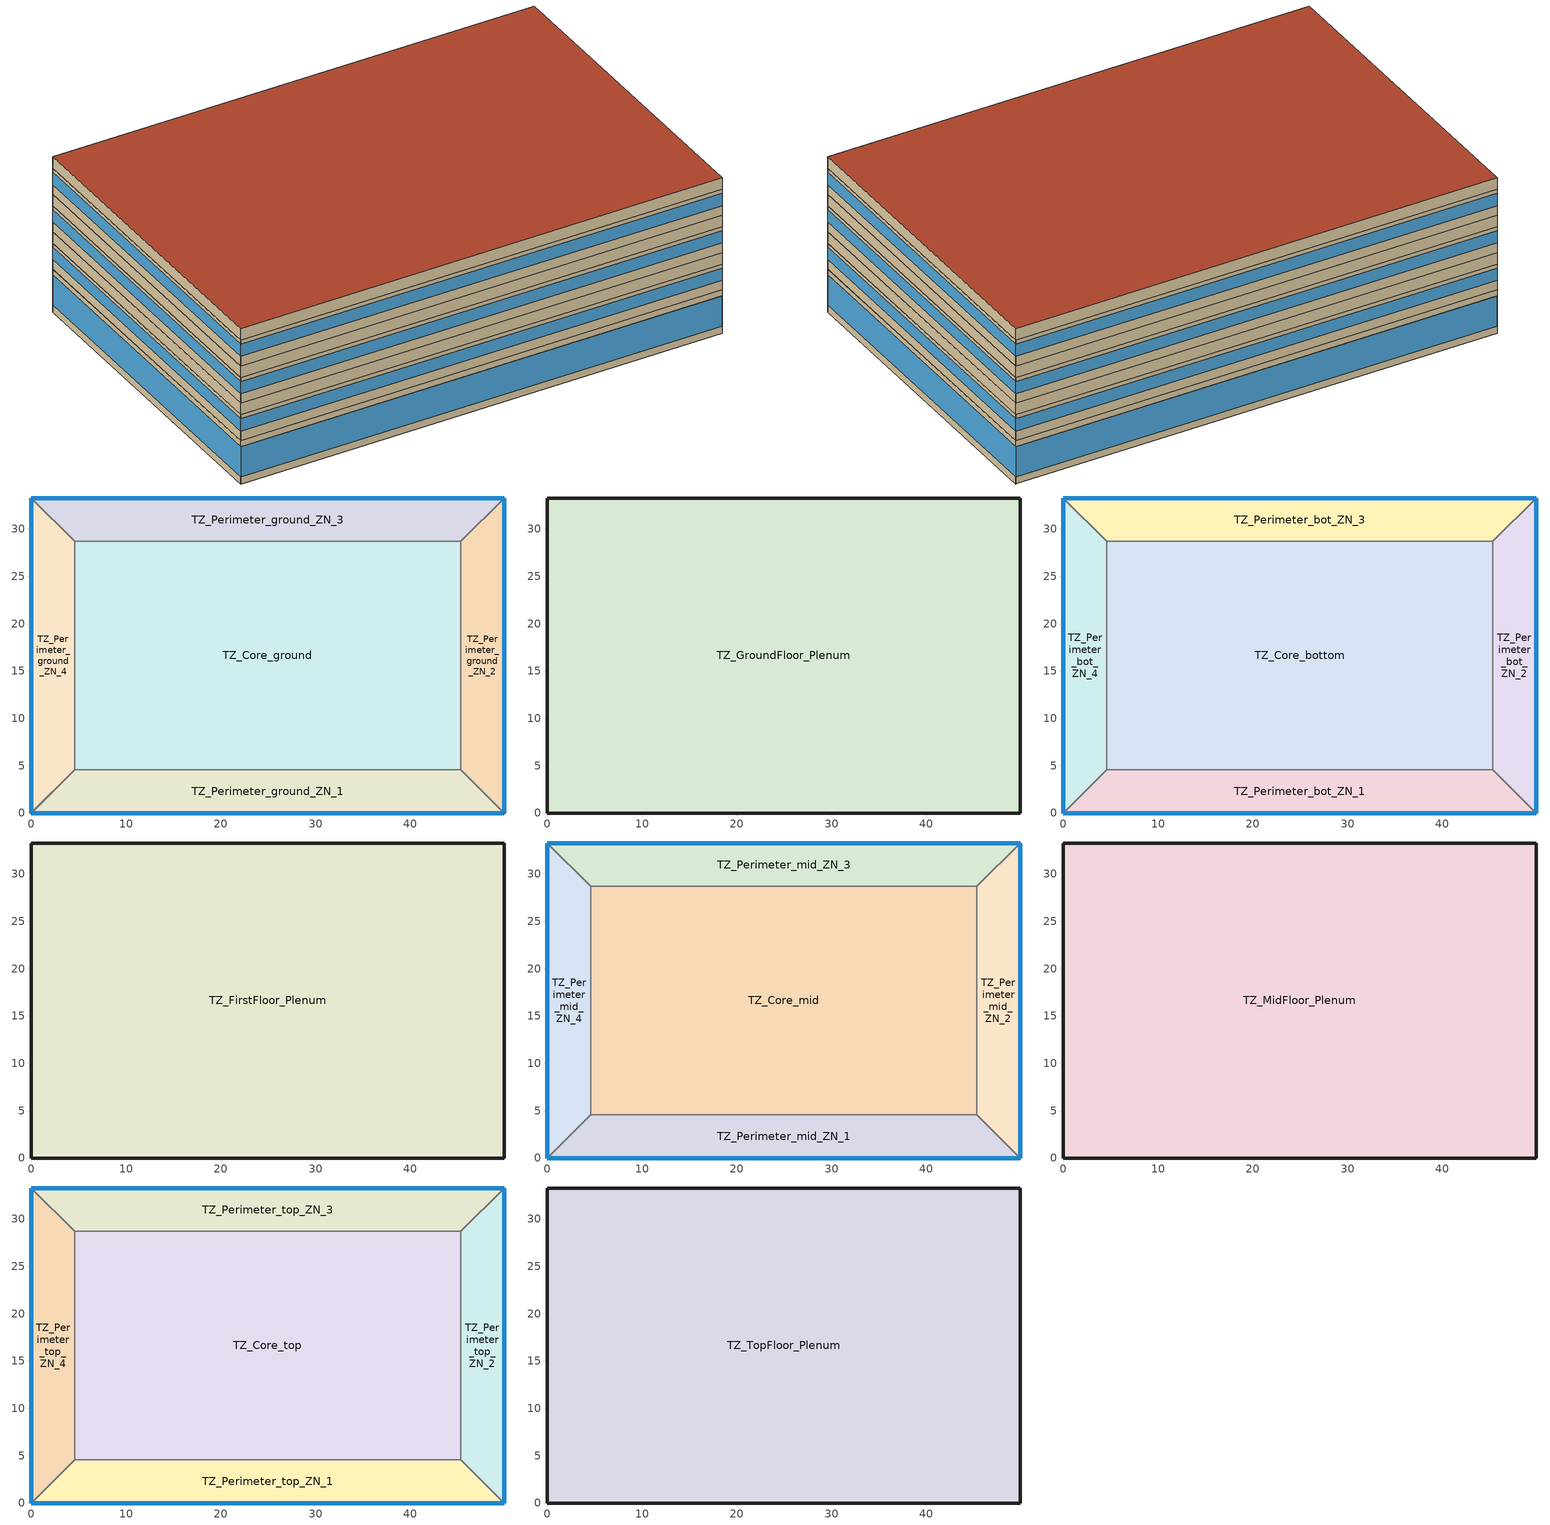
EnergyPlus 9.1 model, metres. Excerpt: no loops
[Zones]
TZ_Core_ground
 floor ground (Typical Insulated Carpeted 8in Slab Floor): 45.34,28.7 45.34,4.57 4.57,4.57 4.57,28.7 z0
 wall to TZ_Perimeter_ground_ZN_3 (Typical Interior Wall): 45.34,28.7 4.57,28.7 z0:3.96
 wall to TZ_Perimeter_ground_ZN_2 (Typical Interior Wall): 45.34,4.57 45.34,28.7 z0:3.96
 wall to TZ_Perimeter_ground_ZN_1 (Typical Interior Wall): 4.57,4.57 45.34,4.57 z0:3.96
 wall to TZ_Perimeter_ground_ZN_4 (Typical Interior Wall): 4.57,28.7 4.57,4.57 z0:3.96
TZ_Perimeter_ground_ZN_1
 floor ground (Typical Insulated Carpeted 8in Slab Floor): 45.34,4.57 49.91,0 0,0 4.57,4.57 z0
 wall outside (Typical Insulated Steel Framed Exterior Wall R-18.18): 0,0 49.91,0 z0:3.96
 wall to TZ_Perimeter_ground_ZN_2 (Typical Interior Wall): 49.91,0 45.34,4.57 z0:3.96
 wall to TZ_Perimeter_ground_ZN_4 (Typical Interior Wall): 4.57,4.57 0,0 z0:3.96
 window (U 0.42 SHGC 0.40 Dbl LoE (e2-.1) Tint 6mm/6mm Air): 0.03,0 49.89,0 z0.76:3.93
TZ_Perimeter_ground_ZN_2
 floor ground (Typical Insulated Carpeted 8in Slab Floor): 49.91,33.27 49.91,0 45.34,4.57 45.34,28.7 z0
 wall outside (Typical Insulated Steel Framed Exterior Wall R-18.18): 49.91,0 49.91,33.27 z0:3.96
 wall to TZ_Perimeter_ground_ZN_3 (Typical Interior Wall): 49.91,33.27 45.34,28.7 z0:3.96
 window (U 0.42 SHGC 0.40 Dbl LoE (e2-.1) Tint 6mm/6mm Air): 49.91,0.03 49.91,33.25 z0.76:3.93
TZ_Perimeter_ground_ZN_3
 floor ground (Typical Insulated Carpeted 8in Slab Floor): 49.91,33.27 45.34,28.7 4.57,28.7 0,33.27 z0
 wall outside (Typical Insulated Steel Framed Exterior Wall R-18.18): 49.91,33.27 0,33.27 z0:3.96
 wall to TZ_Perimeter_ground_ZN_4 (Typical Interior Wall): 0,33.27 4.57,28.7 z0:3.96
 window (U 0.42 SHGC 0.40 Dbl LoE (e2-.1) Tint 6mm/6mm Air): 49.89,33.27 0.03,33.27 z0.76:3.93
TZ_Perimeter_ground_ZN_4
 floor ground (Typical Insulated Carpeted 8in Slab Floor): 0,33.27 4.57,28.7 4.57,4.57 0,0 z0
 wall outside (Typical Insulated Steel Framed Exterior Wall R-18.18): 0,33.27 0,0 z0:3.96
 window (U 0.42 SHGC 0.40 Dbl LoE (e2-.1) Tint 6mm/6mm Air): 0,33.25 0,0.03 z0.76:3.93
TZ_GroundFloor_Plenum
 floor to TZ_Core_ground (Typical Interior Floor): 45.34,28.7 45.34,4.57 4.57,4.57 4.57,28.7 z3.96
 floor to TZ_Perimeter_ground_ZN_3 (Typical Interior Floor): 49.91,33.27 45.34,28.7 4.57,28.7 0,33.27 z3.96
 floor to TZ_Perimeter_ground_ZN_1 (Typical Interior Floor): 45.34,4.57 49.91,0 0,0 4.57,4.57 z3.96
 floor to TZ_Perimeter_ground_ZN_2 (Typical Interior Floor): 49.91,33.27 49.91,0 45.34,4.57 45.34,28.7 z3.96
 floor to TZ_Perimeter_ground_ZN_4 (Typical Interior Floor): 0,33.27 4.57,28.7 4.57,4.57 0,0 z3.96
 wall outside (Typical Insulated Steel Framed Exterior Wall R-18.18): 49.91,33.27 0,33.27 0,0 49.91,0 49.91,33.27 z3.96:4.57
TZ_Core_bottom
 floor to TZ_GroundFloor_Plenum (Typical Interior Floor): 45.34,28.7 45.34,4.6 4.57,4.6 4.57,28.7 z4.57; 45.34,4.6 45.34,4.57 4.57,4.57 4.57,4.6 z4.57
 wall to TZ_Perimeter_bot_ZN_3 (Typical Interior Wall): 45.34,28.7 4.57,28.7 z4.57:7.32
 wall to TZ_Perimeter_bot_ZN_2 (Typical Interior Wall): 45.34,4.57 45.34,28.7 z4.57:7.32
 wall to TZ_Perimeter_bot_ZN_1 (Typical Interior Wall): 4.57,4.57 45.34,4.57 z4.57:7.32
 wall to TZ_Perimeter_bot_ZN_4 (Typical Interior Wall): 4.57,28.7 4.57,4.57 z4.57:7.32
TZ_Perimeter_bot_ZN_1
 floor to TZ_GroundFloor_Plenum (Typical Interior Floor): 45.34,4.57 49.91,0 0,0 4.57,4.57 z4.57
 wall outside (Typical Insulated Steel Framed Exterior Wall R-18.18): 0,0 49.91,0 z4.57:7.32
 wall to TZ_Perimeter_bot_ZN_2 (Typical Interior Wall): 49.91,0 45.34,4.57 z4.57:7.32
 wall to TZ_Perimeter_bot_ZN_4 (Typical Interior Wall): 4.57,4.57 0,0 z4.57:7.32
 window (U 0.42 SHGC 0.40 Dbl LoE (e2-.1) Tint 6mm/6mm Air): 0,0 49.91,0 z5.59:6.9
TZ_Perimeter_bot_ZN_2
 floor to TZ_GroundFloor_Plenum (Typical Interior Floor): 45.34,4.6 49.91,0 45.34,4.57 z4.57; 49.91,33.27 49.91,0 45.34,4.6 45.34,28.7 z4.57
 wall outside (Typical Insulated Steel Framed Exterior Wall R-18.18): 49.91,0 49.91,33.27 z4.57:7.32
 wall to TZ_Perimeter_bot_ZN_3 (Typical Interior Wall): 49.91,33.27 45.34,28.7 z4.57:7.32
 window (U 0.42 SHGC 0.40 Dbl LoE (e2-.1) Tint 6mm/6mm Air): 49.91,0 49.91,33.27 z5.59:6.9
TZ_Perimeter_bot_ZN_3
 floor to TZ_GroundFloor_Plenum (Typical Interior Floor): 49.91,33.27 45.34,28.7 4.57,28.7 0,33.27 z4.57
 wall outside (Typical Insulated Steel Framed Exterior Wall R-18.18): 49.91,33.27 0,33.27 z4.57:7.32
 wall to TZ_Perimeter_bot_ZN_4 (Typical Interior Wall): 0,33.27 4.57,28.7 z4.57:7.32
 window (U 0.42 SHGC 0.40 Dbl LoE (e2-.1) Tint 6mm/6mm Air): 49.91,33.27 0,33.27 z5.59:6.9
TZ_Perimeter_bot_ZN_4
 floor to TZ_GroundFloor_Plenum (Typical Interior Floor): 4.57,4.6 4.57,4.57 0,0 z4.57; 0,33.27 4.57,28.7 4.57,4.6 0,0 z4.57
 wall outside (Typical Insulated Steel Framed Exterior Wall R-18.18): 0,33.27 0,0 z4.57:7.32
 window (U 0.42 SHGC 0.40 Dbl LoE (e2-.1) Tint 6mm/6mm Air): 0,33.27 0,0 z5.59:6.9
TZ_FirstFloor_Plenum
 floor to TZ_Perimeter_bot_ZN_3 (Typical Interior Floor): 49.91,33.27 45.34,28.7 4.57,28.7 0,33.27 z7.32
 floor to TZ_Perimeter_bot_ZN_1 (Typical Interior Floor): 45.34,4.57 49.91,0 0,0 4.57,4.57 z7.32
 floor to TZ_Core_bottom (Typical Interior Floor): 45.34,28.7 45.34,4.57 4.57,4.57 4.57,28.7 z7.32
 floor to TZ_Perimeter_bot_ZN_2 (Typical Interior Floor): 49.91,33.27 49.91,0 45.34,4.57 45.34,28.7 z7.32
 floor to TZ_Perimeter_bot_ZN_4 (Typical Interior Floor): 0,33.27 4.57,28.7 4.57,4.57 0,0 z7.32
 wall outside (Typical Insulated Steel Framed Exterior Wall R-18.18): 49.91,33.27 0,33.27 0,0 49.91,0 49.91,33.27 z7.32:8.53
TZ_Core_mid
 floor to TZ_FirstFloor_Plenum (Typical Interior Floor): 45.34,28.7 45.34,4.57 4.57,4.57 4.57,28.7 z8.53
 wall to TZ_Perimeter_mid_ZN_3 (Typical Interior Wall): 45.34,28.7 4.57,28.7 z8.53:11.28
 wall to TZ_Perimeter_mid_ZN_2 (Typical Interior Wall): 45.34,4.57 45.34,28.7 z8.53:11.28
 wall to TZ_Perimeter_mid_ZN_1 (Typical Interior Wall): 4.57,4.57 45.34,4.57 z8.53:11.28
 wall to TZ_Perimeter_mid_ZN_4 (Typical Interior Wall): 4.57,28.7 4.57,4.57 z8.53:11.28
TZ_Perimeter_mid_ZN_1
 floor to TZ_FirstFloor_Plenum (Typical Interior Floor): 45.34,4.57 49.91,0 0,0 4.57,4.57 z8.53
 wall outside (Typical Insulated Steel Framed Exterior Wall R-18.18): 0,0 49.91,0 z8.53:11.28
 wall to TZ_Perimeter_mid_ZN_2 (Typical Interior Wall): 49.91,0 45.34,4.57 z8.53:11.28
 wall to TZ_Perimeter_mid_ZN_4 (Typical Interior Wall): 4.57,4.57 0,0 z8.53:11.28
 window (U 0.42 SHGC 0.40 Dbl LoE (e2-.1) Tint 6mm/6mm Air): 0,0 49.91,0 z9.56:10.86
TZ_Perimeter_mid_ZN_2
 floor to TZ_FirstFloor_Plenum (Typical Interior Floor): 49.91,33.27 49.91,0 45.34,4.57 45.34,28.7 z8.53
 wall outside (Typical Insulated Steel Framed Exterior Wall R-18.18): 49.91,0 49.91,33.27 z8.53:11.28
 wall to TZ_Perimeter_mid_ZN_3 (Typical Interior Wall): 49.91,33.27 45.34,28.7 z8.53:11.28
 window (U 0.42 SHGC 0.40 Dbl LoE (e2-.1) Tint 6mm/6mm Air): 49.91,0 49.91,33.27 z9.56:10.86
TZ_Perimeter_mid_ZN_3
 floor to TZ_FirstFloor_Plenum (Typical Interior Floor): 49.91,33.27 45.34,28.7 4.57,28.7 0,33.27 z8.53
 wall outside (Typical Insulated Steel Framed Exterior Wall R-18.18): 49.91,33.27 0,33.27 z8.53:11.28
 wall to TZ_Perimeter_mid_ZN_4 (Typical Interior Wall): 0,33.27 4.57,28.7 z8.53:11.28
 window (U 0.42 SHGC 0.40 Dbl LoE (e2-.1) Tint 6mm/6mm Air): 49.91,33.27 0,33.27 z9.56:10.86
TZ_Perimeter_mid_ZN_4
 floor to TZ_FirstFloor_Plenum (Typical Interior Floor): 0,33.27 4.57,28.7 4.57,4.57 0,0 z8.53
 wall outside (Typical Insulated Steel Framed Exterior Wall R-18.18): 0,33.27 0,0 z8.53:11.28
 window (U 0.42 SHGC 0.40 Dbl LoE (e2-.1) Tint 6mm/6mm Air): 0,33.27 0,0 z9.56:10.86
TZ_MidFloor_Plenum
 floor to TZ_Perimeter_mid_ZN_3 (Typical Interior Floor): 49.91,33.27 45.34,28.7 4.57,28.7 0,33.27 z11.28
 floor to TZ_Perimeter_mid_ZN_4 (Typical Interior Floor): 0,33.27 4.57,28.7 4.57,4.57 0,0 z11.28
 floor to TZ_Perimeter_mid_ZN_1 (Typical Interior Floor): 45.34,4.57 49.91,0 0,0 4.57,4.57 z11.28
 floor to TZ_Core_mid (Typical Interior Floor): 45.34,28.7 45.34,4.57 4.57,4.57 4.57,28.7 z11.28
 floor to TZ_Perimeter_mid_ZN_2 (Typical Interior Floor): 49.91,33.27 49.91,0 45.34,4.57 45.34,28.7 z11.28
 wall outside (Typical Insulated Steel Framed Exterior Wall R-18.18): 49.91,33.27 0,33.27 0,0 49.91,0 49.91,33.27 z11.28:12.5
TZ_Core_top
 floor to TZ_MidFloor_Plenum (Typical Interior Floor): 45.34,28.7 45.34,4.57 4.57,4.57 4.57,28.7 z12.5
 wall to TZ_Perimeter_top_ZN_3 (Typical Interior Wall): 45.34,28.7 4.57,28.7 z12.5:15.24
 wall to TZ_Perimeter_top_ZN_2 (Typical Interior Wall): 45.34,4.57 45.34,28.7 z12.5:15.24
 wall to TZ_Perimeter_top_ZN_1 (Typical Interior Wall): 4.57,4.57 45.34,4.57 z12.5:15.24
 wall to TZ_Perimeter_top_ZN_4 (Typical Interior Wall): 4.57,28.7 4.57,4.57 z12.5:15.24
TZ_Perimeter_top_ZN_1
 floor to TZ_MidFloor_Plenum (Typical Interior Floor): 45.34,4.57 49.91,0 0,0 4.57,4.57 z12.5
 wall outside (Typical Insulated Steel Framed Exterior Wall R-18.18): 0,0 49.91,0 z12.5:15.24
 wall to TZ_Perimeter_top_ZN_2 (Typical Interior Wall): 49.91,0 45.34,4.57 z12.5:15.24
 wall to TZ_Perimeter_top_ZN_4 (Typical Interior Wall): 4.57,4.57 0,0 z12.5:15.24
 window (U 0.42 SHGC 0.40 Dbl LoE (e2-.1) Tint 6mm/6mm Air): 0,0 49.91,0 z13.52:14.83
TZ_Perimeter_top_ZN_2
 floor to TZ_MidFloor_Plenum (Typical Interior Floor): 49.91,33.27 49.91,0 45.34,4.57 45.34,28.7 z12.5
 wall outside (Typical Insulated Steel Framed Exterior Wall R-18.18): 49.91,0 49.91,33.27 z12.5:15.24
 wall to TZ_Perimeter_top_ZN_3 (Typical Interior Wall): 49.91,33.27 45.34,28.7 z12.5:15.24
 window (U 0.42 SHGC 0.40 Dbl LoE (e2-.1) Tint 6mm/6mm Air): 49.91,0 49.91,33.27 z13.52:14.83
TZ_Perimeter_top_ZN_3
 floor to TZ_MidFloor_Plenum (Typical Interior Floor): 49.91,33.27 45.34,28.7 4.57,28.7 0,33.27 z12.5
 wall outside (Typical Insulated Steel Framed Exterior Wall R-18.18): 49.91,33.27 0,33.27 z12.5:15.24
 wall to TZ_Perimeter_top_ZN_4 (Typical Interior Wall): 0,33.27 4.57,28.7 z12.5:15.24
 window (U 0.42 SHGC 0.40 Dbl LoE (e2-.1) Tint 6mm/6mm Air): 49.91,33.27 0,33.27 z13.52:14.83
TZ_Perimeter_top_ZN_4
 floor to TZ_MidFloor_Plenum (Typical Interior Floor): 0,33.27 4.57,28.7 4.57,4.57 0,0 z12.5
 wall outside (Typical Insulated Steel Framed Exterior Wall R-18.18): 0,33.27 0,0 z12.5:15.24
 window (U 0.42 SHGC 0.40 Dbl LoE (e2-.1) Tint 6mm/6mm Air): 0,33.27 0,0 z13.52:14.83
TZ_TopFloor_Plenum
 floor to TZ_Perimeter_top_ZN_4 (Typical Interior Floor): 0,33.27 4.57,28.7 4.57,4.57 0,0 z15.24
 floor to TZ_Perimeter_top_ZN_3 (Typical Interior Floor): 49.91,33.27 45.34,28.7 4.57,28.7 0,33.27 z15.24
 floor to TZ_Perimeter_top_ZN_2 (Typical Interior Floor): 49.91,33.27 49.91,0 45.34,4.57 45.34,28.7 z15.24
 floor to TZ_Core_top (Typical Interior Floor): 45.34,28.7 45.34,4.57 4.57,4.57 4.57,28.7 z15.24
 floor to TZ_Perimeter_top_ZN_1 (Typical Interior Floor): 45.34,4.57 49.91,0 0,0 4.57,4.57 z15.24
 wall outside (Typical Insulated Steel Framed Exterior Wall R-18.18): 49.91,33.27 0,33.27 0,0 49.91,0 49.91,33.27 z15.24:16.46
 roof outside (Typical IEAD Roof R-31.25): 49.91,0 49.91,33.27 0,33.27 0,0 z16.46
[Building]
Medium Office Retail Mix ASHRAE 169-2006-5A: North Axis {deg}=0; Terrain=City; Loads Convergence Tolerance Value=0.04; Temperature Convergence Tolerance Value {deltaC}=0.2; Solar Distribution=FullInteriorAndExterior; Maximum Number of Warmup Days=25; Minimum Number of Warmup Days=6
[Site:Location]
Chicago Ohare Intl Ap: Latitude {deg}=41.98; Longitude {deg}=-87.92; Time Zone {hr}=-6; Elevation {m}=201
[Site:GroundTemperature:BuildingSurface]
20.49, 20.43, 20.44, 20.5, 20.59, 22.83, 23.24, 23.33, 23.36, 21.14, 20.78, 20.61
[Site:WaterMainsTemperature]
Calculation Method=Correlation; Annual Average Outdoor Air Temperature {C}=9.925; Maximum Difference In Monthly Average Outdoor Air Temperatures {deltaC}=28.7
[SizingPeriod:DesignDay] Day of Month=21; Dry-Bulb Temperature Range Modifier Type=DefaultMultipliers; Humidity Condition Type=Wetbulb; Barometric Pressure {Pa}=98934; Rain Indicator=No; Snow Indicator=No; Daylight Saving Time Indicator=No
Name | Month | Day Type | Maximum Dry-Bulb Temperature {C} | Daily Dry-Bulb Temperature Range {deltaC} | Wetbulb or DewPoint at Maximum Dry-Bulb {C} | Wind Speed {m/s} | Wind Direction {deg} | Solar Model Indicator | ASHRAE Clear Sky Optical Depth for Beam Irradiance (taub) | ASHRAE Clear Sky Optical Depth for Diffuse Irradiance (taud) | Sky Clearness
Chicago Ohare Intl Ap Ann Clg .4% Condns DB=>MWB | 7 | SummerDesignDay | 33.3 | 10.5 | 23.7 | 5.2 | 230 | ASHRAETau | 0.455 | 2.05
Chicago Ohare Intl Ap Ann Htg 99.6% Condns DB | 1 | WinterDesignDay | -20 | 0 | -20 | 4.9 | 270 | ASHRAEClearSky |  |  | 0
[Material] Thermal Absorptance=0.9; Solar Absorptance=0.7
Name | Roughness | Thickness {m} | Conductivity {W/m-K} | Density {kg/m3} | Specific Heat {J/kg-K} | Visible Absorptance
100mm Normalweight concrete floor | MediumSmooth | 0.1016 | 2.31 | 2322 | 832 | 0.7
25mm Stucco | Smooth | 0.0254 | 0.72 | 1856 | 840 | 0.7
5/8 in. Gypsum Board | MediumSmooth | 0.0159 | 0.16 | 800 | 1090 | 0.7
8 in. Normalweight Concrete Floor | MediumRough | 0.2032 | 2.31 | 2322 | 832 | 0.7
G01 13mm gypsum board | Smooth | 0.0127 | 0.16 | 800 | 1090 | 0.5
Metal Roof Surface | Smooth | 0.0008 | 45.28 | 7824 | 500 | 0.7
Roof Membrane | VeryRough | 0.0095 | 0.16 | 1121.29 | 1460 | 0.7
Std Wood 6inch | MediumSmooth | 0.15 | 0.12 | 540 | 1210 | 0.7
[Material:NoMass] Thermal Absorptance=0.9; Solar Absorptance=0.7
Name | Roughness | Thermal Resistance {m2-K/W} | Visible Absorptance
CP02 CARPET PAD | VeryRough | 0.21648 | 0.8
Typical Carpet Pad | Smooth | 0.21648 | 0.8
Typical Insulation R-16.0 | Smooth | 2.81828 | 0.7
Typical Insulation R-30.13 | Smooth | 5.30668 | 0.7
[WindowMaterial:Gas]
AIR 6MM: Gas Type=Air; Thickness {m}=0.0063
[WindowMaterial:Glazing] Optical Data Type=SpectralAverage; Thickness {m}=0.006; Infrared Transmittance at Normal Incidence=0; Front Side Infrared Hemispherical Emissivity=0.84; Conductivity {W/m-K}=0.9; Dirt Correction Factor for Solar and Visible Transmittance=1; Solar Diffusing=No
Name | Solar Transmittance at Normal Incidence | Front Side Solar Reflectance at Normal Incidence | Back Side Solar Reflectance at Normal Incidence | Visible Transmittance at Normal Incidence | Front Side Visible Reflectance at Normal Incidence | Back Side Visible Reflectance at Normal Incidence | Back Side Infrared Hemispherical Emissivity
CLEAR 6MM | 0.775 | 0.071 | 0.071 | 0.881 | 0.08 | 0.08 | 0.84
LoE TINT 6MM | 0.36 | 0.093 | 0.2 | 0.5 | 0.035 | 0.054 | 0.1
[Construction]
InteriorFurnishings: Std Wood 6inch
Typical IEAD Roof R-31.25: Roof Membrane, Typical Insulation R-30.13, Metal Roof Surface
Typical Insulated Carpeted 8in Slab Floor: 8 in. Normalweight Concrete Floor, Typical Carpet Pad
Typical Insulated Steel Framed Exterior Wall R-18.18: 25mm Stucco, 5/8 in. Gypsum Board, Typical Insulation R-16.0, 5/8 in. Gypsum Board
Typical Interior Floor: 100mm Normalweight concrete floor, CP02 CARPET PAD
Typical Interior Wall: G01 13mm gypsum board, G01 13mm gypsum board
U 0.42 SHGC 0.40 Dbl LoE (e2-.1) Tint 6mm/6mm Air: LoE TINT 6MM, AIR 6MM, CLEAR 6MM
[Zone]
Name | Part of Total Floor Area
TZ_Core_bottom; TZ_Core_mid; TZ_Core_top; TZ_Perimeter_bot_ZN_1; TZ_Perimeter_bot_ZN_2; TZ_Perimeter_bot_ZN_3; TZ_Perimeter_bot_ZN_4; TZ_Perimeter_mid_ZN_1; TZ_Perimeter_mid_ZN_2; TZ_Perimeter_mid_ZN_3; TZ_Perimeter_mid_ZN_4; TZ_Perimeter_top_ZN_1; TZ_Perimeter_top_ZN_2; TZ_Perimeter_top_ZN_3; TZ_Perimeter_top_ZN_4 | Yes
TZ_Core_ground; TZ_GroundFloor_Plenum; TZ_Perimeter_ground_ZN_1; TZ_Perimeter_ground_ZN_2; TZ_Perimeter_ground_ZN_3; TZ_Perimeter_ground_ZN_4
TZ_FirstFloor_Plenum; TZ_MidFloor_Plenum; TZ_TopFloor_Plenum | No
[InternalMass] Construction=InteriorFurnishings
Name | Zone | Surface Area {m2}
Core_bottom Mass | TZ_Core_bottom | 1967.07
Core_mid Mass | TZ_Core_mid | 1967.07
Core_top Mass | TZ_Core_top | 1967.07
Perimeter_bot_ZN_1 Mass | TZ_Perimeter_bot_ZN_1 | 414.676
Perimeter_bot_ZN_2 Mass | TZ_Perimeter_bot_ZN_2 | 262.524
Perimeter_bot_ZN_3 Mass | TZ_Perimeter_bot_ZN_3 | 414.676
Perimeter_bot_ZN_4 Mass | TZ_Perimeter_bot_ZN_4 | 262.507
Perimeter_mid_ZN_1 Mass | TZ_Perimeter_mid_ZN_1 | 414.676
Perimeter_mid_ZN_2 Mass | TZ_Perimeter_mid_ZN_2 | 262.524
Perimeter_mid_ZN_3 Mass | TZ_Perimeter_mid_ZN_3 | 414.676
Perimeter_mid_ZN_4 Mass | TZ_Perimeter_mid_ZN_4 | 262.507
Perimeter_top_ZN_1 Mass | TZ_Perimeter_top_ZN_1 | 414.676
Perimeter_top_ZN_2 Mass | TZ_Perimeter_top_ZN_2 | 262.524
Perimeter_top_ZN_3 Mass | TZ_Perimeter_top_ZN_3 | 414.676
Perimeter_top_ZN_4 Mass | TZ_Perimeter_top_ZN_4 | 262.507
[ElectricEquipment] Zone or ZoneList=TZ_Core_bottom; Design Level Calculation Method=EquipmentLevel; Fraction Radiant=0.5
Name | Schedule | Design Level {W}
2 Elevator Fans | OfficeMedium ELEV_LIGHT_FAN_SCH_ADD_DF | 61.9152
2 Elevator Lift Motors | OfficeMedium BLDG_ELEVATORS | 32110
2 Elevator Lights | OfficeMedium ELEV_LIGHT_FAN_SCH_ADD_DF | 64.6971
[ZoneInfiltration:DesignFlowRate]
Name | Zone or ZoneList | Schedule | Design Flow Rate Calculation Method | Flow per Exterior Surface Area {m3/s-m2} | Constant Term Coefficient | Temperature Term Coefficient | Velocity Term Coefficient | Velocity Squared Term Coefficient | Design Flow Rate {m3/s}
FirstFloor_Plenum Infiltration | TZ_FirstFloor_Plenum | Always On Discrete | Flow/ExteriorArea | 0.000569573 | 0 | 0 | 0.224 | 0
MidFloor_Plenum Infiltration | TZ_MidFloor_Plenum | Always On Discrete | Flow/ExteriorArea | 0.000569573 | 0 | 0 | 0.224 | 0
entry door Infiltration | TZ_Perimeter_bot_ZN_1 | OfficeMedium INFIL_Door_Opening_SCH | Flow/Zone |  |  |  |  |  | 0.67866
Perimeter_bot_ZN_1 Infiltration | TZ_Perimeter_bot_ZN_1 | OfficeMedium INFIL_SCH_PNNL | Flow/ExteriorArea | 0.000569573 | 0 | 0 | 0.224 | 0
Perimeter_bot_ZN_2 Infiltration | TZ_Perimeter_bot_ZN_2 | OfficeMedium INFIL_SCH_PNNL | Flow/ExteriorArea | 0.000569573 | 0 | 0 | 0.224 | 0
Perimeter_bot_ZN_3 Infiltration | TZ_Perimeter_bot_ZN_3 | OfficeMedium INFIL_SCH_PNNL | Flow/ExteriorArea | 0.000569573 | 0 | 0 | 0.224 | 0
Perimeter_bot_ZN_4 Infiltration | TZ_Perimeter_bot_ZN_4 | OfficeMedium INFIL_SCH_PNNL | Flow/ExteriorArea | 0.000569573 | 0 | 0 | 0.224 | 0
Perimeter_mid_ZN_1 Infiltration | TZ_Perimeter_mid_ZN_1 | OfficeMedium INFIL_SCH_PNNL | Flow/ExteriorArea | 0.000569573 | 0 | 0 | 0.224 | 0
Perimeter_mid_ZN_2 Infiltration | TZ_Perimeter_mid_ZN_2 | OfficeMedium INFIL_SCH_PNNL | Flow/ExteriorArea | 0.000569573 | 0 | 0 | 0.224 | 0
Perimeter_mid_ZN_3 Infiltration | TZ_Perimeter_mid_ZN_3 | OfficeMedium INFIL_SCH_PNNL | Flow/ExteriorArea | 0.000569573 | 0 | 0 | 0.224 | 0
Perimeter_mid_ZN_4 Infiltration | TZ_Perimeter_mid_ZN_4 | OfficeMedium INFIL_SCH_PNNL | Flow/ExteriorArea | 0.000569573 | 0 | 0 | 0.224 | 0
Perimeter_top_ZN_1 Infiltration | TZ_Perimeter_top_ZN_1 | OfficeMedium INFIL_SCH_PNNL | Flow/ExteriorArea | 0.000569573 | 0 | 0 | 0.224 | 0
Perimeter_top_ZN_2 Infiltration | TZ_Perimeter_top_ZN_2 | OfficeMedium INFIL_SCH_PNNL | Flow/ExteriorArea | 0.000569573 | 0 | 0 | 0.224 | 0
Perimeter_top_ZN_3 Infiltration | TZ_Perimeter_top_ZN_3 | OfficeMedium INFIL_SCH_PNNL | Flow/ExteriorArea | 0.000569573 | 0 | 0 | 0.224 | 0
Perimeter_top_ZN_4 Infiltration | TZ_Perimeter_top_ZN_4 | OfficeMedium INFIL_SCH_PNNL | Flow/ExteriorArea | 0.000569573 | 0 | 0 | 0.224 | 0
TopFloor_Plenum Infiltration | TZ_TopFloor_Plenum | Always On Discrete | Flow/ExteriorArea | 6.19946e-05 | 0 | 0 | 0.224 | 0
[Daylighting:Controls] Lighting Control Type=Stepped; Minimum Input Power Fraction for Continuous or ContinuousOff Dimming Control=0.3; Minimum Light Output Fraction for Continuous or ContinuousOff Dimming Control=0.2; Number of Stepped Control Steps=3; Probability Lighting will be Reset When Needed in Manual Stepped Control=1; Glare Calculation Azimuth Angle of View Direction Clockwise from Zone y-Axis {deg}=0; Maximum Allowable Discomfort Glare Index=22; Illuminance Setpoint at Reference Point 1 {lux}=375; Illuminance Setpoint at Reference Point 2 {lux}=375
Name | Zone | Glare Calculation Daylighting Reference Point | Daylighting Reference Point Name 1 | Fraction of Zone Controlled by Reference Point 1 | Daylighting Reference Point Name 2 | Fraction of Zone Controlled by Reference Point 2
TZ_Perimeter_bot_ZN_1 DaylightingControls | TZ_Perimeter_bot_ZN_1 | Perimeter_bot_ZN_1 Daylt Sensor 1 | Perimeter_bot_ZN_1 Daylt Sensor 1 | 0.363 | Perimeter_bot_ZN_1 Daylt Sensor 2 | 0.149
TZ_Perimeter_bot_ZN_2 DaylightingControls | TZ_Perimeter_bot_ZN_2 | Perimeter_bot_ZN_2 Daylt Sensor 1 | Perimeter_bot_ZN_2 Daylt Sensor 1 | 0.373 | Perimeter_bot_ZN_2 Daylt Sensor 2 | 0.144
TZ_Perimeter_bot_ZN_3 DaylightingControls | TZ_Perimeter_bot_ZN_3 | Perimeter_bot_ZN_3 Daylt Sensor 1 | Perimeter_bot_ZN_3 Daylt Sensor 1 | 0.363 | Perimeter_bot_ZN_3 Daylt Sensor 2 | 0.149
TZ_Perimeter_bot_ZN_4 DaylightingControls | TZ_Perimeter_bot_ZN_4 | Perimeter_bot_ZN_4 Daylt Sensor 1 | Perimeter_bot_ZN_4 Daylt Sensor 1 | 0.373 | Perimeter_bot_ZN_4 Daylt Sensor 2 | 0.144
TZ_Perimeter_mid_ZN_1 DaylightingControls | TZ_Perimeter_mid_ZN_1 | Perimeter_mid_ZN_1 Daylt Sensor 1 | Perimeter_mid_ZN_1 Daylt Sensor 1 | 0.363 | Perimeter_mid_ZN_1 Daylt Sensor 2 | 0.149
TZ_Perimeter_mid_ZN_2 DaylightingControls | TZ_Perimeter_mid_ZN_2 | Perimeter_mid_ZN_2 Daylt Sensor 1 | Perimeter_mid_ZN_2 Daylt Sensor 1 | 0.373 | Perimeter_mid_ZN_2 Daylt Sensor 2 | 0.144
TZ_Perimeter_mid_ZN_3 DaylightingControls | TZ_Perimeter_mid_ZN_3 | Perimeter_mid_ZN_3 Daylt Sensor 1 | Perimeter_mid_ZN_3 Daylt Sensor 1 | 0.363 | Perimeter_mid_ZN_3 Daylt Sensor 2 | 0.149
TZ_Perimeter_mid_ZN_4 DaylightingControls | TZ_Perimeter_mid_ZN_4 | Perimeter_mid_ZN_4 Daylt Sensor 1 | Perimeter_mid_ZN_4 Daylt Sensor 1 | 0.373 | Perimeter_mid_ZN_4 Daylt Sensor 2 | 0.144
TZ_Perimeter_top_ZN_1 DaylightingControls | TZ_Perimeter_top_ZN_1 | Perimeter_top_ZN_1 Daylt Sensor 1 | Perimeter_top_ZN_1 Daylt Sensor 1 | 0.363 | Perimeter_top_ZN_1 Daylt Sensor 2 | 0.149
TZ_Perimeter_top_ZN_2 DaylightingControls | TZ_Perimeter_top_ZN_2 | Perimeter_top_ZN_2 Daylt Sensor 1 | Perimeter_top_ZN_2 Daylt Sensor 1 | 0.373 | Perimeter_top_ZN_2 Daylt Sensor 2 | 0.144
TZ_Perimeter_top_ZN_3 DaylightingControls | TZ_Perimeter_top_ZN_3 | Perimeter_top_ZN_3 Daylt Sensor 1 | Perimeter_top_ZN_3 Daylt Sensor 1 | 0.363 | Perimeter_top_ZN_3 Daylt Sensor 2 | 0.149
TZ_Perimeter_top_ZN_4 DaylightingControls | TZ_Perimeter_top_ZN_4 | Perimeter_top_ZN_4 Daylt Sensor 1 | Perimeter_top_ZN_4 Daylt Sensor 1 | 0.373 | Perimeter_top_ZN_4 Daylt Sensor 2 | 0.144
[AvailabilityManager:NightCycle] Applicability Schedule=Always On Discrete; Control Type=CycleOnAny; Thermostat Tolerance {deltaC}=1; Cycling Run Time Control Type=FixedRunTime; Cycling Run Time {s}=3600
Name | Fan Schedule
Availability Manager Night Cycle 5 | 15 Zone DOAS Occ Sch
Availability Manager Night Cycle 4 | 5 Zone DOAS Occ Sch
[SetpointManager:MixedAir] Control Variable=Temperature
Name | Setpoint Node or NodeList
15 Zone DOAS Backup Htg Coil Outlet Air Node OS Default SPM | 15 Zone DOAS Backup Htg Coil Outlet Air Node
5 Zone DOAS Backup Htg Coil Outlet Air Node OS Default SPM | 5 Zone DOAS Backup Htg Coil Outlet Air Node
[AvailabilityManager:Scheduled] Schedule=Always On Discrete
15 Zone DOAS OA System Availability Manager; 5 Zone DOAS OA System Availability Manager
[SetpointManager:OutdoorAirReset] Control Variable=Temperature; Setpoint at Outdoor Low Temperature {C}=21.1111; Outdoor Low Temperature {C}=15.5556; Setpoint at Outdoor High Temperature {C}=15.5556; Outdoor High Temperature {C}=21.1111
Name | Setpoint Node or NodeList
15 Zone DOAS SAT Reset | 15 Zone DOAS Supply Outlet Node
5 Zone DOAS SAT Reset | 5 Zone DOAS Supply Outlet Node
[Exterior:Lights] Control Option=AstronomicalClock
Name | Schedule | Design Level {W}
NonDimming Exterior Lights Def | OfficeMedium Exterior_lighting_schedule_a | 623.03
Occ Sensing Exterior Lights Def | OfficeMedium Exterior_lighting_schedule_b | 7476.45
[EnergyManagementSystem:Sensor] Output:Variable or Output:Meter Index Key=Environment; Output:Variable or Output:Meter=Site Outdoor Air Drybulb Temperature
OAT; OAT_1
[EnergyManagementSystem:Actuator] Actuated Component Type=Schedule:Year; Actuated Component Control Type=Schedule Value
Name | Actuated Component Unique
SYS15ZoneDOASClgSch0 | OfficeMedium CLGSETP_SCH_YES_OPTIMUM
SYS15ZoneDOASHtgSch0 | OfficeMedium HTGSETP_SCH_YES_OPTIMUM
SYS5ZoneDOASClgSch0 | Retail ClgSetp
SYS5ZoneDOASHtgSch0 | Retail HtgSetp
[EnergyManagementSystem:Program]
SYS15ZoneDOASOptimumStartProg0: IF DaylightSavings==0 && DayOfWeek>1 && Hour==5 && OAT<23.9 && OAT>1.7; SET SYS15ZoneDOASClgSch0 = 29.4; SET SYS15ZoneDOASHtgSch0 = 15.6; ELSEIF DaylightSavings==0 && DayOfWeek==1 && Hour==7 && OAT<23.9 && OAT>1.7; SET SYS15ZoneDOASClgSch0 = 29.4; SET SYS15ZoneDOASHtgSch0 = 15.6; ELSEIF DaylightSavings==1 && DayOfWeek>1 && Hour==4 && OAT<23.9 && OAT>1.7; SET SYS15ZoneDOASClgSch0 = 29.4; SET SYS15ZoneDOASHtgSch0 = 15.6; ELSEIF DaylightSavings==1 && DayOfWeek==1 && Hour==6 && OAT<23.9 && OAT>1.7; SET SYS15ZoneDOASClgSch0 = 29.4; SET SYS15ZoneDOASHtgSch0 = 15.6; ELSE; SET SYS15ZoneDOASClgSch0 = NULL; SET SYS15ZoneDOASHtgSch0 = NULL; ENDIF
SYS5ZoneDOASOptimumStartProg0: IF DaylightSavings==0 && DayOfWeek>1 && Hour==5 && OAT_1<23.9 && OAT_1>1.7; SET SYS5ZoneDOASClgSch0 = 29.4; SET SYS5ZoneDOASHtgSch0 = 15.6; ELSEIF DaylightSavings==0 && DayOfWeek==1 && Hour==7 && OAT_1<23.9 && OAT_1>1.7; SET SYS5ZoneDOASClgSch0 = 29.4; SET SYS5ZoneDOASHtgSch0 = 15.6; ELSEIF DaylightSavings==1 && DayOfWeek>1 && Hour==4 && OAT_1<23.9 && OAT_1>1.7; SET SYS5ZoneDOASClgSch0 = 29.4; SET SYS5ZoneDOASHtgSch0 = 15.6; ELSEIF DaylightSavings==1 && DayOfWeek==1 && Hour==6 && OAT_1<23.9 && OAT_1>1.7; SET SYS5ZoneDOASClgSch0 = 29.4; SET SYS5ZoneDOASHtgSch0 = 15.6; ELSE; SET SYS5ZoneDOASClgSch0 = NULL; SET SYS5ZoneDOASHtgSch0 = NULL; ENDIF
[EnergyManagementSystem:ProgramCallingManager]
SYS15ZoneDOASOptimumStartCallingManager0: BeginTimestepBeforePredictor; SYS15ZoneDOASOptimumStartProg0
SYS5ZoneDOASOptimumStartCallingManager0: BeginTimestepBeforePredictor; SYS5ZoneDOASOptimumStartProg0
[Schedule:Day:Interval]
OfficeMedium HTGSETP_SCH_YES_OPTIMUM Default; OfficeMedium HTGSETP_SCH_YES_OPTIMUM Summer Design Day; Retail HtgSetp Summer Design Day: No, 24:00, 15.6
OfficeMedium HTGSETP_SCH_YES_OPTIMUM Wkdy Day: No, 05:00, 15.6, 06:00, 17.8, 07:00, 20, 22:00, 21, 24:00, 15.6
OfficeMedium HTGSETP_SCH_YES_OPTIMUM Sat Day: No, 05:00, 15.6, 06:00, 17.8, 07:00, 20, 17:00, 21, 24:00, 15.6
OfficeMedium HTGSETP_SCH_YES_OPTIMUM Winter Design Day: No, 05:00, 15.6, 06:00, 17.6, 07:00, 19.6, 22:00, 21, 24:00, 15.6
OfficeMedium CLGSETP_SCH_YES_OPTIMUM Default; OfficeMedium CLGSETP_SCH_YES_OPTIMUM Winter Design Day: No, 24:00, 26.7
OfficeMedium CLGSETP_SCH_YES_OPTIMUM Wkdy Day: No, 05:00, 26.7, 06:00, 25.6, 07:00, 25, 22:00, 24, 24:00, 26.7
OfficeMedium CLGSETP_SCH_YES_OPTIMUM Sat Day: No, 05:00, 26.7, 06:00, 25.7, 07:00, 25, 17:00, 24, 24:00, 26.7
OfficeMedium CLGSETP_SCH_YES_OPTIMUM Summer Design Day: No, 05:00, 26.7, 06:00, 25.7, 07:00, 25, 22:00, 24, 24:00, 26.7
15 Zone DOAS Occ Sch Sunday; OfficeMedium BLDG_ELEVATORS Sun|WntrDsn Day; OfficeMedium BLDG_ELEVATORS Winter Design Day; OfficeMedium ELEV_LIGHT_FAN_SCH_ADD_DF Default; OfficeMedium ELEV_LIGHT_FAN_SCH_ADD_DF Winter Design Day; OfficeMedium INFIL_Door_Opening_SCH Default; OfficeMedium INFIL_Door_Opening_SCH Summer Design Day; OfficeMedium INFIL_Door_Opening_SCH Winter Design Day; Schedule Day 21: No, 24:00, 0
15 Zone DOAS Occ Sch Monday; 15 Zone DOAS Occ Sch Tuesday; 15 Zone DOAS Occ Sch Wednesday; 15 Zone DOAS Occ Sch Thursday; 15 Zone DOAS Occ Sch Friday: No, 07:00, 0, 18:00, 1, 24:00, 0
15 Zone DOAS Occ Sch Saturday: No, 08:00, 0, 12:00, 1, 24:00, 0
15 Zone DOAS Occ Sch Default; 15 Zone DOAS Occ Sch Summer Design Day; 15 Zone DOAS Occ Sch Winter Design Day; 5 Zone DOAS Occ Sch Default; 5 Zone DOAS Occ Sch Summer Design Day; 5 Zone DOAS Occ Sch Winter Design Day; OfficeMedium INFIL_SCH_PNNL Default: No, 24:00, 1
Retail HtgSetp Rule 1 Day Schedule: No, 08:00, 15.6, 19:00, 21, 24:00, 15.6
Retail HtgSetp Default Schedule: No, 06:00, 15.6, 21:00, 21, 24:00, 15.6
Retail HtgSetp Rule 2 Day Schedule: No, 06:00, 15.6, 22:00, 21, 24:00, 15.6
Retail HtgSetp Winter Design Day: No, 24:00, 21
Retail ClgSetp Rule 1 Day Schedule: No, 08:00, 30, 19:00, 24, 24:00, 30
Retail ClgSetp Default Schedule; Retail ClgSetp Summer Design Day: No, 06:00, 30, 21:00, 24, 24:00, 30
Retail ClgSetp Rule 2 Day Schedule: No, 06:00, 30, 22:00, 24, 24:00, 30
Retail ClgSetp Winter Design Day: No, 24:00, 30
5 Zone DOAS Occ Sch Sunday: No, 10:00, 0, 18:00, 1, 24:00, 0
5 Zone DOAS Occ Sch Monday; 5 Zone DOAS Occ Sch Tuesday; 5 Zone DOAS Occ Sch Wednesday; 5 Zone DOAS Occ Sch Thursday; 5 Zone DOAS Occ Sch Friday; 5 Zone DOAS Occ Sch Saturday: No, 08:00, 0, 21:00, 1, 24:00, 0
OfficeMedium BLDG_ELEVATORS Sat Day; OfficeMedium ELEV_LIGHT_FAN_SCH_ADD_DF Sat Day: No, 07:00, 0, 08:00, 0.16, 09:00, 0.14, 10:00, 0.21, 11:00, 0.18, 12:00, 0.25, 13:00, 0.21, 14:00, 0.13, 15:00, 0.08, 16:00, 0.04, 17:00, 0.05, 18:00, 0.06, 24:00, 0
OfficeMedium BLDG_ELEVATORS Summer Design Day; OfficeMedium ELEV_LIGHT_FAN_SCH_ADD_DF Summer Design Day: No, 24:00, 0.69
OfficeMedium BLDG_ELEVATORS Wkdy Day; OfficeMedium ELEV_LIGHT_FAN_SCH_ADD_DF Wkdy Day: No, 07:00, 0, 08:00, 0.35, 09:00, 0.69, 10:00, 0.43, 11:00, 0.37, 12:00, 0.43, 13:00, 0.58, 14:00, 0.48, 16:00, 0.37, 17:00, 0.46, 18:00, 0.62, 19:00, 0.12, 21:00, 0.04, 24:00, 0
OfficeMedium Exterior_lighting_schedule_a Default; OfficeMedium Exterior_lighting_schedule_a Summer Design Day; OfficeMedium Exterior_lighting_schedule_a Winter Design Day: No, 06:00, 0, 24:00, 1
OfficeMedium Exterior_lighting_schedule_b Default; OfficeMedium Exterior_lighting_schedule_b Summer Design Day; OfficeMedium Exterior_lighting_schedule_b Winter Design Day: No, 06:00, 0.7, 24:00, 1
OfficeMedium INFIL_Door_Opening_SCH Wkdy Day: No, 06:00, 0, 07:00, 0.144, 08:00, 1, 12:00, 0.144, 13:00, 1, 17:00, 0.144, 18:00, 1, 19:00, 0.144, 24:00, 0
OfficeMedium INFIL_SCH_PNNL SmrDsn|Wkdy Day; OfficeMedium INFIL_SCH_PNNL Summer Design Day: No, 06:00, 1, 22:00, 0.25, 24:00, 1
OfficeMedium INFIL_SCH_PNNL Winter Design Day; OfficeMedium INFIL_SCH_PNNL WntrDsn|Sat Day: No, 06:00, 1, 18:00, 0.25, 24:00, 1
[Schedule:Week:Daily]
OfficeMedium HTGSETP_SCH_YES_OPTIMUM Week Rule - Jan1-Dec31: OfficeMedium HTGSETP_SCH_YES_OPTIMUM Default, OfficeMedium HTGSETP_SCH_YES_OPTIMUM Wkdy Day, OfficeMedium HTGSETP_SCH_YES_OPTIMUM Wkdy Day, OfficeMedium HTGSETP_SCH_YES_OPTIMUM Wkdy Day, OfficeMedium HTGSETP_SCH_YES_OPTIMUM Wkdy Day, OfficeMedium HTGSETP_SCH_YES_OPTIMUM Wkdy Day, OfficeMedium HTGSETP_SCH_YES_OPTIMUM Sat Day, OfficeMedium HTGSETP_SCH_YES_OPTIMUM Default, OfficeMedium HTGSETP_SCH_YES_OPTIMUM Summer Design Day, OfficeMedium HTGSETP_SCH_YES_OPTIMUM Winter Design Day, OfficeMedium HTGSETP_SCH_YES_OPTIMUM Default, OfficeMedium HTGSETP_SCH_YES_OPTIMUM Default
OfficeMedium CLGSETP_SCH_YES_OPTIMUM Week Rule - Jan1-Dec31: OfficeMedium CLGSETP_SCH_YES_OPTIMUM Default, OfficeMedium CLGSETP_SCH_YES_OPTIMUM Wkdy Day, OfficeMedium CLGSETP_SCH_YES_OPTIMUM Wkdy Day, OfficeMedium CLGSETP_SCH_YES_OPTIMUM Wkdy Day, OfficeMedium CLGSETP_SCH_YES_OPTIMUM Wkdy Day, OfficeMedium CLGSETP_SCH_YES_OPTIMUM Wkdy Day, OfficeMedium CLGSETP_SCH_YES_OPTIMUM Sat Day, OfficeMedium CLGSETP_SCH_YES_OPTIMUM Default, OfficeMedium CLGSETP_SCH_YES_OPTIMUM Summer Design Day, OfficeMedium CLGSETP_SCH_YES_OPTIMUM Winter Design Day, OfficeMedium CLGSETP_SCH_YES_OPTIMUM Default, OfficeMedium CLGSETP_SCH_YES_OPTIMUM Default
15 Zone DOAS Occ Sch Week Rule - Jan1-Dec31: 15 Zone DOAS Occ Sch Sunday, 15 Zone DOAS Occ Sch Monday, 15 Zone DOAS Occ Sch Tuesday, 15 Zone DOAS Occ Sch Wednesday, 15 Zone DOAS Occ Sch Thursday, 15 Zone DOAS Occ Sch Friday, 15 Zone DOAS Occ Sch Saturday, 15 Zone DOAS Occ Sch Default, 15 Zone DOAS Occ Sch Summer Design Day, 15 Zone DOAS Occ Sch Winter Design Day, 15 Zone DOAS Occ Sch Default, 15 Zone DOAS Occ Sch Default
Retail HtgSetp Week Rule - Jan1-Dec31: Retail HtgSetp Rule 1 Day Schedule, Retail HtgSetp Default Schedule, Retail HtgSetp Default Schedule, Retail HtgSetp Default Schedule, Retail HtgSetp Default Schedule, Retail HtgSetp Default Schedule, Retail HtgSetp Rule 2 Day Schedule, Retail HtgSetp Default Schedule, Retail HtgSetp Summer Design Day, Retail HtgSetp Winter Design Day, Retail HtgSetp Default Schedule, Retail HtgSetp Default Schedule
Retail ClgSetp Week Rule - Jan1-Dec31: Retail ClgSetp Rule 1 Day Schedule, Retail ClgSetp Default Schedule, Retail ClgSetp Default Schedule, Retail ClgSetp Default Schedule, Retail ClgSetp Default Schedule, Retail ClgSetp Default Schedule, Retail ClgSetp Rule 2 Day Schedule, Retail ClgSetp Default Schedule, Retail ClgSetp Summer Design Day, Retail ClgSetp Winter Design Day, Retail ClgSetp Default Schedule, Retail ClgSetp Default Schedule
5 Zone DOAS Occ Sch Week Rule - Jan1-Dec31: 5 Zone DOAS Occ Sch Sunday, 5 Zone DOAS Occ Sch Monday, 5 Zone DOAS Occ Sch Tuesday, 5 Zone DOAS Occ Sch Wednesday, 5 Zone DOAS Occ Sch Thursday, 5 Zone DOAS Occ Sch Friday, 5 Zone DOAS Occ Sch Saturday, 5 Zone DOAS Occ Sch Default, 5 Zone DOAS Occ Sch Summer Design Day, 5 Zone DOAS Occ Sch Winter Design Day, 5 Zone DOAS Occ Sch Default, 5 Zone DOAS Occ Sch Default
OfficeMedium BLDG_ELEVATORS Week Rule - Jan1-Dec31: OfficeMedium BLDG_ELEVATORS Sun|WntrDsn Day, OfficeMedium BLDG_ELEVATORS Wkdy Day, OfficeMedium BLDG_ELEVATORS Wkdy Day, OfficeMedium BLDG_ELEVATORS Wkdy Day, OfficeMedium BLDG_ELEVATORS Wkdy Day, OfficeMedium BLDG_ELEVATORS Wkdy Day, OfficeMedium BLDG_ELEVATORS Sat Day, Schedule Day 21, OfficeMedium BLDG_ELEVATORS Summer Design Day, OfficeMedium BLDG_ELEVATORS Winter Design Day, Schedule Day 21, Schedule Day 21
OfficeMedium ELEV_LIGHT_FAN_SCH_ADD_DF Week Rule - Jan1-Dec31: OfficeMedium ELEV_LIGHT_FAN_SCH_ADD_DF Default, OfficeMedium ELEV_LIGHT_FAN_SCH_ADD_DF Wkdy Day, OfficeMedium ELEV_LIGHT_FAN_SCH_ADD_DF Wkdy Day, OfficeMedium ELEV_LIGHT_FAN_SCH_ADD_DF Wkdy Day, OfficeMedium ELEV_LIGHT_FAN_SCH_ADD_DF Wkdy Day, OfficeMedium ELEV_LIGHT_FAN_SCH_ADD_DF Wkdy Day, OfficeMedium ELEV_LIGHT_FAN_SCH_ADD_DF Sat Day, OfficeMedium ELEV_LIGHT_FAN_SCH_ADD_DF Default, OfficeMedium ELEV_LIGHT_FAN_SCH_ADD_DF Summer Design Day, OfficeMedium ELEV_LIGHT_FAN_SCH_ADD_DF Winter Design Day, OfficeMedium ELEV_LIGHT_FAN_SCH_ADD_DF Default, OfficeMedium ELEV_LIGHT_FAN_SCH_ADD_DF Default
OfficeMedium Exterior_lighting_schedule_a Week Rule - Jan1-Dec31: OfficeMedium Exterior_lighting_schedule_a Default, OfficeMedium Exterior_lighting_schedule_a Default, OfficeMedium Exterior_lighting_schedule_a Default, OfficeMedium Exterior_lighting_schedule_a Default, OfficeMedium Exterior_lighting_schedule_a Default, OfficeMedium Exterior_lighting_schedule_a Default, OfficeMedium Exterior_lighting_schedule_a Default, OfficeMedium Exterior_lighting_schedule_a Default, OfficeMedium Exterior_lighting_schedule_a Summer Design Day, OfficeMedium Exterior_lighting_schedule_a Winter Design Day, OfficeMedium Exterior_lighting_schedule_a Default, OfficeMedium Exterior_lighting_schedule_a Default
OfficeMedium Exterior_lighting_schedule_b Week Rule - Jan1-Dec31: OfficeMedium Exterior_lighting_schedule_b Default, OfficeMedium Exterior_lighting_schedule_b Default, OfficeMedium Exterior_lighting_schedule_b Default, OfficeMedium Exterior_lighting_schedule_b Default, OfficeMedium Exterior_lighting_schedule_b Default, OfficeMedium Exterior_lighting_schedule_b Default, OfficeMedium Exterior_lighting_schedule_b Default, OfficeMedium Exterior_lighting_schedule_b Default, OfficeMedium Exterior_lighting_schedule_b Summer Design Day, OfficeMedium Exterior_lighting_schedule_b Winter Design Day, OfficeMedium Exterior_lighting_schedule_b Default, OfficeMedium Exterior_lighting_schedule_b Default
OfficeMedium INFIL_Door_Opening_SCH Week Rule - Jan1-Dec31: OfficeMedium INFIL_Door_Opening_SCH Default, OfficeMedium INFIL_Door_Opening_SCH Wkdy Day, OfficeMedium INFIL_Door_Opening_SCH Wkdy Day, OfficeMedium INFIL_Door_Opening_SCH Wkdy Day, OfficeMedium INFIL_Door_Opening_SCH Wkdy Day, OfficeMedium INFIL_Door_Opening_SCH Wkdy Day, OfficeMedium INFIL_Door_Opening_SCH Default, OfficeMedium INFIL_Door_Opening_SCH Default, OfficeMedium INFIL_Door_Opening_SCH Summer Design Day, OfficeMedium INFIL_Door_Opening_SCH Winter Design Day, OfficeMedium INFIL_Door_Opening_SCH Default, OfficeMedium INFIL_Door_Opening_SCH Default
OfficeMedium INFIL_SCH_PNNL Week Rule - Jan1-Dec31: OfficeMedium INFIL_SCH_PNNL Default, OfficeMedium INFIL_SCH_PNNL SmrDsn|Wkdy Day, OfficeMedium INFIL_SCH_PNNL SmrDsn|Wkdy Day, OfficeMedium INFIL_SCH_PNNL SmrDsn|Wkdy Day, OfficeMedium INFIL_SCH_PNNL SmrDsn|Wkdy Day, OfficeMedium INFIL_SCH_PNNL SmrDsn|Wkdy Day, OfficeMedium INFIL_SCH_PNNL WntrDsn|Sat Day, OfficeMedium INFIL_SCH_PNNL Default, OfficeMedium INFIL_SCH_PNNL Summer Design Day, OfficeMedium INFIL_SCH_PNNL Winter Design Day, OfficeMedium INFIL_SCH_PNNL Default, OfficeMedium INFIL_SCH_PNNL Default
[Schedule:Year]
OfficeMedium HTGSETP_SCH_YES_OPTIMUM: OfficeMedium HTGSETP_SCH_YES_OPTIMUM Week Rule - Jan1-Dec31, 1, 1, 12, 31
OfficeMedium CLGSETP_SCH_YES_OPTIMUM: OfficeMedium CLGSETP_SCH_YES_OPTIMUM Week Rule - Jan1-Dec31, 1, 1, 12, 31
15 Zone DOAS Occ Sch: 15 Zone DOAS Occ Sch Week Rule - Jan1-Dec31, 1, 1, 12, 31
Retail HtgSetp: Retail HtgSetp Week Rule - Jan1-Dec31, 1, 1, 12, 31
Retail ClgSetp: Retail ClgSetp Week Rule - Jan1-Dec31, 1, 1, 12, 31
5 Zone DOAS Occ Sch: 5 Zone DOAS Occ Sch Week Rule - Jan1-Dec31, 1, 1, 12, 31
OfficeMedium BLDG_ELEVATORS: OfficeMedium BLDG_ELEVATORS Week Rule - Jan1-Dec31, 1, 1, 12, 31
OfficeMedium ELEV_LIGHT_FAN_SCH_ADD_DF: OfficeMedium ELEV_LIGHT_FAN_SCH_ADD_DF Week Rule - Jan1-Dec31, 1, 1, 12, 31
OfficeMedium Exterior_lighting_schedule_a: OfficeMedium Exterior_lighting_schedule_a Week Rule - Jan1-Dec31, 1, 1, 12, 31
OfficeMedium Exterior_lighting_schedule_b: OfficeMedium Exterior_lighting_schedule_b Week Rule - Jan1-Dec31, 1, 1, 12, 31
OfficeMedium INFIL_Door_Opening_SCH: OfficeMedium INFIL_Door_Opening_SCH Week Rule - Jan1-Dec31, 1, 1, 12, 31
OfficeMedium INFIL_SCH_PNNL: OfficeMedium INFIL_SCH_PNNL Week Rule - Jan1-Dec31, 1, 1, 12, 31
[Schedule:Constant]
Always On Discrete: Hourly Value=1
